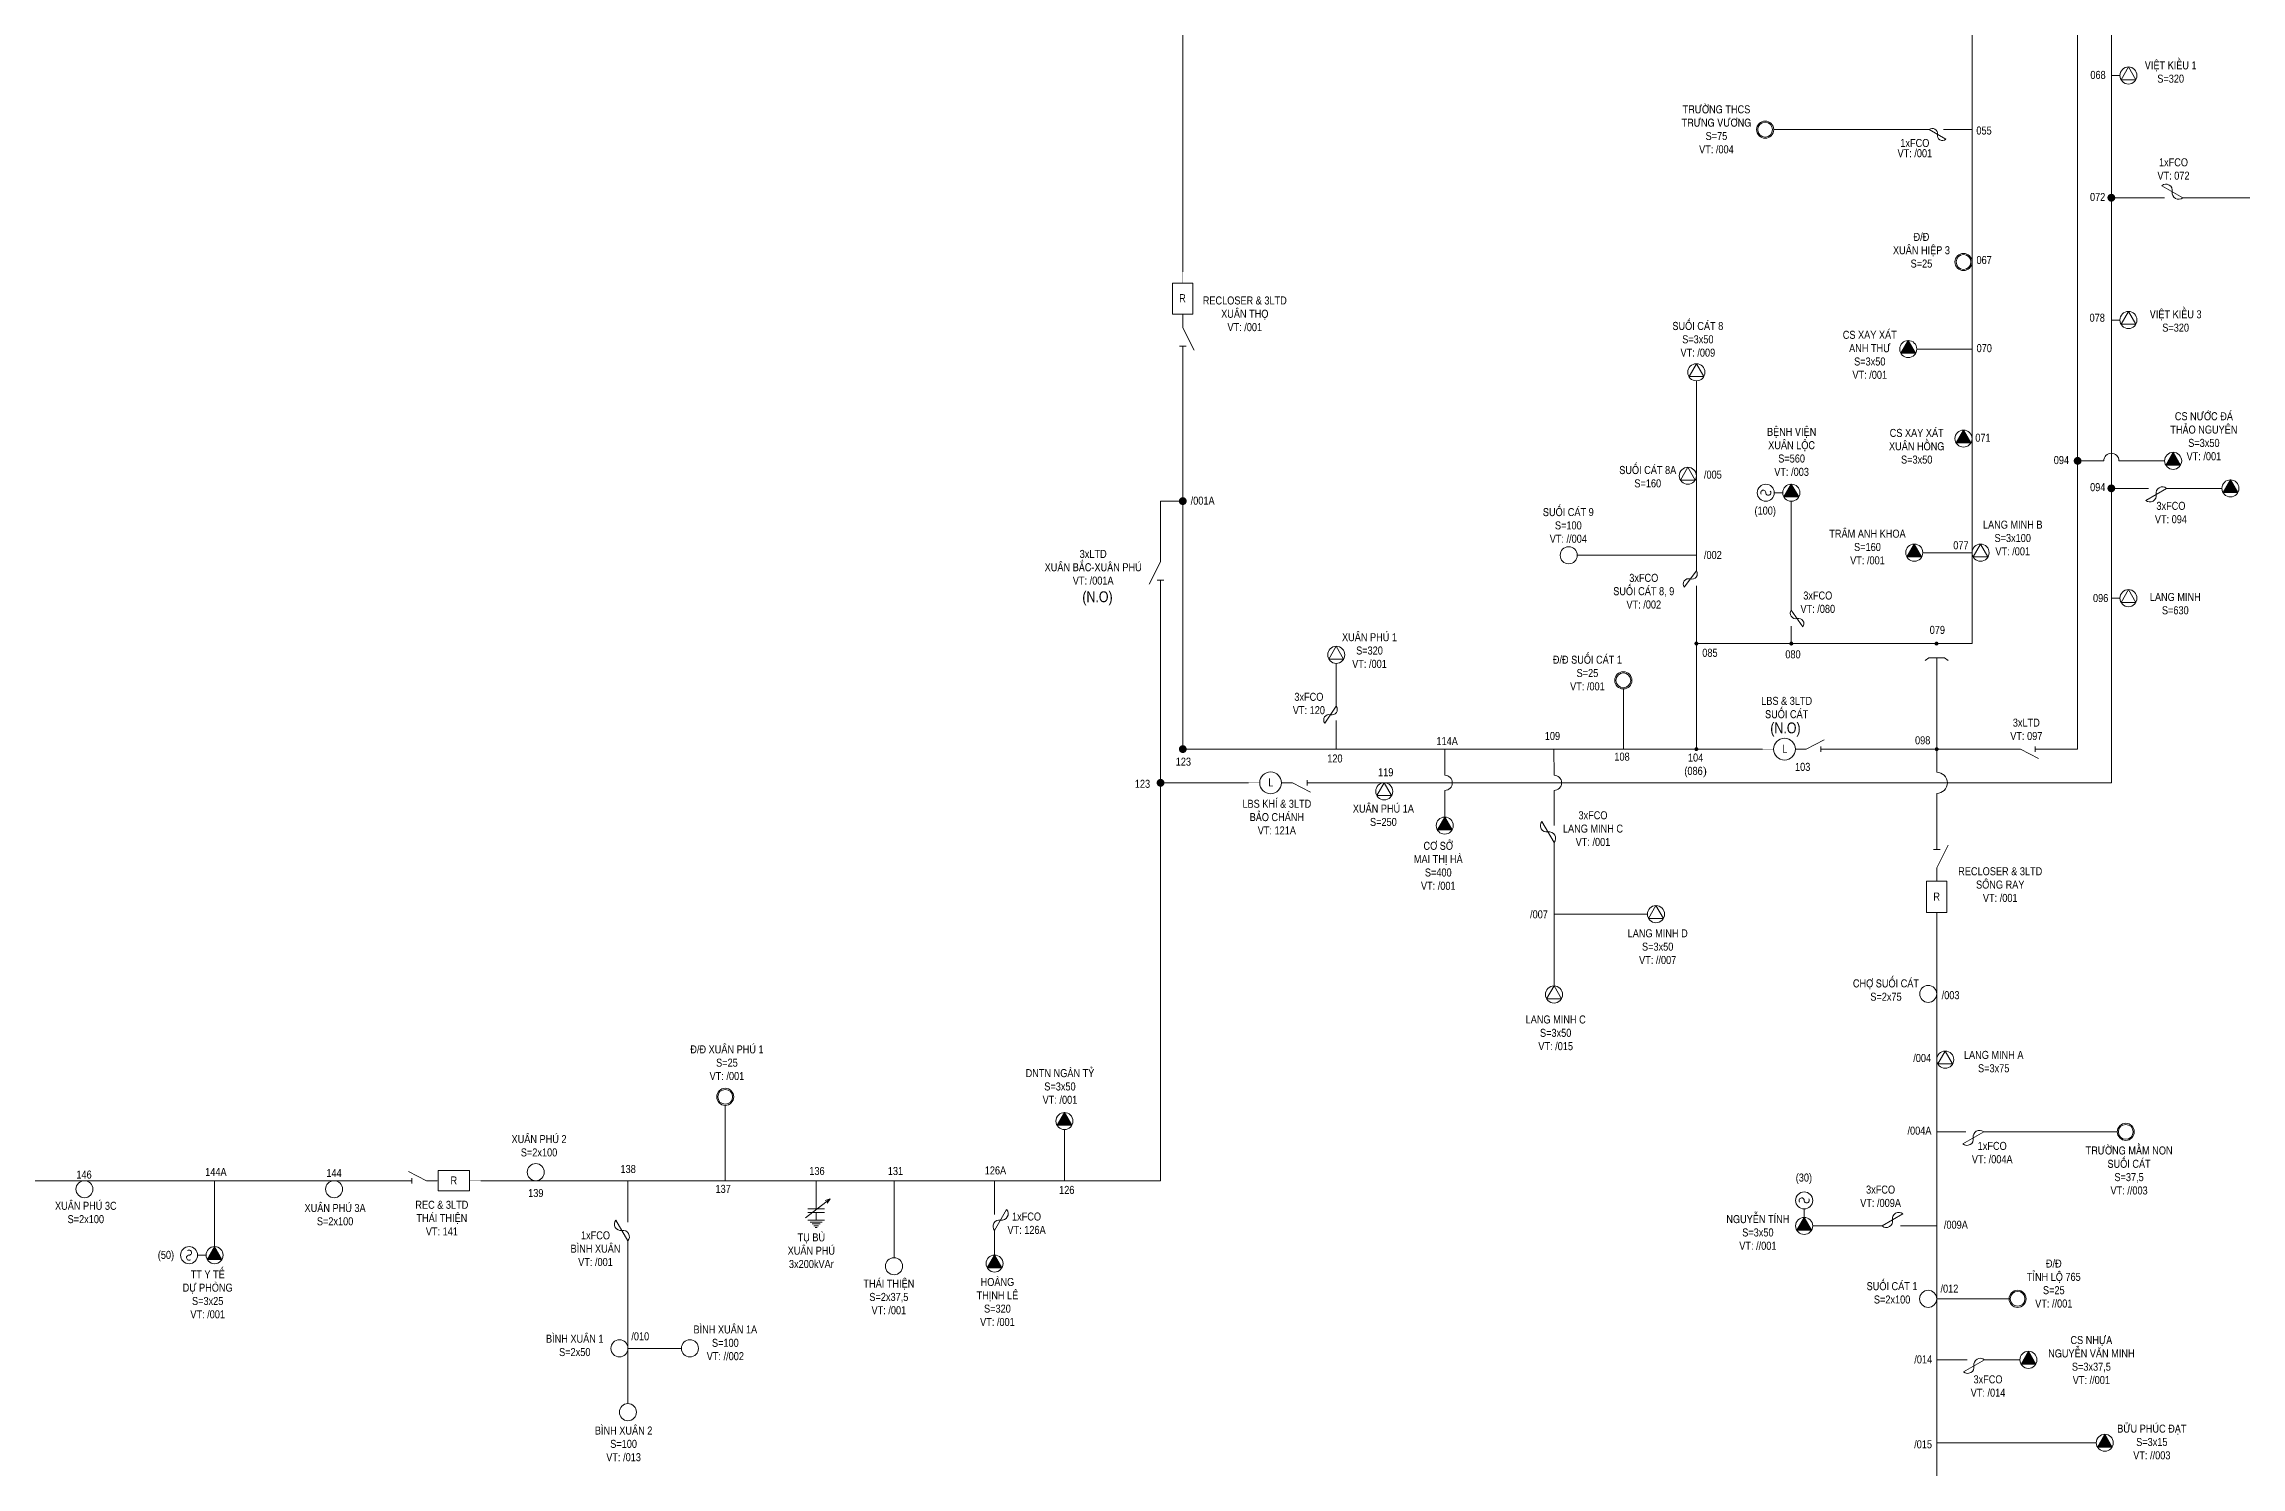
# Model space of a CAD drawing. Header units: inches. Extents: x 3694 to 9715, y -885 to 919.
# Drawn here: x 5783 to 6362, y -372 to 3 of the extents above; entities that cross this region are included whole.
import ezdxf
from ezdxf.enums import TextEntityAlignment as Align

# ---------------------------------------------------------------- set-up
doc = ezdxf.new("R2010")
doc.units = ezdxf.units.IN
doc.header["$LTSCALE"] = 0.2
doc.header["$MEASUREMENT"] = 0
doc.layers.get('0').update_dxf_attribs({"lineweight": 5})
for name, color, linetype, lineweight in [('Day 22kV', 1, 'Continuous', 13), ('TBA', 5, 'Continuous', 9), ('Text', 7, 'Continuous', 9), ('Thiet bi', 3, 'Continuous', 9), ('Tuyen 475', 6, 'Continuous', 13), ('Tuyen 477', 5, 'Continuous', 13), ('Tuyen 480', 1, 'Continuous', 13)]:
    doc.layers.add(name, color=color, linetype=linetype, lineweight=lineweight)
doc.styles.add('V-H-C', font='VHELVCN_0.TTF')
doc.styles.add('V-H-C-B', font='VHELVCB_0.TTF')

# ---------------------------------------------------------------- blocks, each defined once
blk = doc.blocks.new('TBA 1P')
at = {"color": 0}
blk.add_circle((0, 0.8), 0.8, dxfattribs=at)
blk = doc.blocks.new('TBA 3P')
at = {"color": 0}
blk.add_lwpolyline([(0, 1.6, 0, 1.39, 0), (0, 0.4, 0, 0, 0)], format="xyseb", dxfattribs=at)
blk.add_lwpolyline([(-0.69, 0.4), (0.69, 0.4), (0, 1.6)], close=True, dxfattribs=at)
blk.add_circle((0, 0.8), 0.8, dxfattribs=at)
blk = doc.blocks.new('FCO')
at = {"color": 0}
blk.add_lwpolyline([(0, 0, 0.707499), (0.8, 0.8, -0.707499), (1.6, 1.6, -5.301682)], format="xyb", dxfattribs=at)
blk.add_lwpolyline([(0, 0), (1.6, 1.6)], dxfattribs=at)
blk = doc.blocks.new('ALTD')
at = {"color": 0}
for points in [[(3.38, 1.08), (1.27, 0), (0, 0)], [(2.99, 0.31), (2.99, -0.31)], [(2.99, 0), (4.73, 0)]]:
    blk.add_lwpolyline(points, dxfattribs=at)

msp = doc.modelspace()

# ---------------------------------------------------------------- linework, layer by layer
at = {"layer": 'Day 22kV'}
msp.add_line((6327.74, -69.36), (6329.99, -69.36), dxfattribs=at)
at = {"layer": 'TBA', "color": 6}
msp.add_line((6246.84, -303.55), (6246.84, -305.78), dxfattribs=at)
at = {"layer": 'TBA'}
for points in [[(6332.24, -2.68), (6330.29, -6.05), (6334.18, -6.05)], [(6332.24, -67.12), (6330.29, -70.49), (6334.18, -70.49)], [(6332.24, -140.38), (6330.29, -143.76), (6334.18, -143.76)], [(6136.26, -191.29), (6134.32, -194.66), (6138.21, -194.66)], [(6207.82, -223.64), (6205.88, -227.01), (6209.77, -227.01)], [(6180.97, -244.8), (6179.02, -248.17), (6182.92, -248.17)]]:
    msp.add_lwpolyline(points, close=True, dxfattribs=at)
at = {"layer": 'TBA', "color": 1}
for points, elevation in [([(6218.46, -80.88), (6216.52, -84.25), (6220.41, -84.25)], -0.29), ([(6216.22, -108.15), (6214.27, -111.52), (6218.16, -111.52)], -0.29), ([(6293.31, -128.4), (6291.36, -131.77), (6295.25, -131.77)], -0.31), ([(6123.63, -155.31), (6121.68, -158.69), (6125.57, -158.69)], -1.5)]:
    msp.add_lwpolyline(points, close=True, dxfattribs=dict(at, elevation=elevation))
at = {"layer": 'TBA', "color": 6}
msp.add_lwpolyline([(6284, -261.97), (6282.05, -265.34), (6285.95, -265.34)], close=True, dxfattribs=at)
at = {"layer": 'TBA', "ltscale": 2}
for centre in [(6332.24, -4.93), (6332.24, -69.36), (6332.24, -142.63), (6136.26, -193.53), (6207.82, -225.89), (6180.97, -247.05)]:
    msp.add_circle(centre, 2.25, dxfattribs=at)
at = {"layer": 'TBA', "color": 1}
for centre, radius in [((6236.57, -19.2), 2.25), ((6236.57, -19.2), 1.95), ((6288.81, -54.07, -0.21), 2.25), ((6288.81, -54.07, -0.21), 1.95), ((6199.23, -164.29, -0.56), 2.25), ((6199.23, -164.29, -0.56), 1.95)]:
    msp.add_circle(centre, radius, dxfattribs=at)
at = {"layer": 'TBA', "color": 1, "ltscale": 2}
for centre in [(6218.46, -83.13, -0.29), (6216.22, -110.39, -0.29), (6293.31, -130.65, -0.31), (6123.63, -157.56, -1.5)]:
    msp.add_circle(centre, 2.25, dxfattribs=at)
at = {"layer": 'TBA', "color": 6, "ltscale": 2}
msp.add_circle((6284, -264.22), 2.25, dxfattribs=at)
at = {"layer": 'TBA'}
for radius in [2.25, 1.95]:
    msp.add_circle((5962.72, -274.01, -1), radius, dxfattribs=at)
at = {"layer": 'TBA', "color": 6}
for centre, radius in [((6331.54, -283.24), 2.25), ((6331.54, -283.24), 1.95), ((6303.05, -327.22), 2.25), ((6303.05, -327.22), 1.95)]:
    msp.add_circle(centre, radius, dxfattribs=at)
at = {"layer": 'Thiet bi', "color": 1}
msp.add_line((6241.22, -114.85, -0.29), (6238.98, -114.85, -0.29), dxfattribs=at)
at = {"layer": 'Thiet bi', "color": 5}
for p, q in [((5983.88, -305.87), (5990.33, -300.91)), ((5990.33, -300.91), (5989.03, -301.36)), ((5990.33, -300.91), (5989.56, -302.05))]:
    msp.add_line(p, q, dxfattribs=at)
at = {"layer": 'Thiet bi'}
msp.add_line((5826.01, -315.72), (5823.78, -315.72), dxfattribs=at)
at = {"layer": 'Thiet bi', "color": 1, "elevation": -0.98}
for points in [[(6083.22, -56.69, 0.1, 0.1, 0), (6083.22, -59.63, 0.5, 0.5, 0)], [(6083.22, -67.84, 0.1, 0.1, 0), (6083.22, -70.78, 0.5, 0.5, 0)]]:
    msp.add_lwpolyline(points, format="xyseb", dxfattribs=at)
at = {"layer": 'Thiet bi', "color": 1, "lineweight": 20, "ltscale": 10, "elevation": -0.98}
msp.add_lwpolyline([(6085.89, -59.63), (6085.89, -67.84), (6080.54, -67.84), (6080.54, -59.63), (6085.89, -59.63)], dxfattribs=at)
at = {"layer": 'Thiet bi', "color": 1, "elevation": -0.29}
msp.add_lwpolyline([(6243.46, -154.6), (6243.46, -149.99)], dxfattribs=at)
at = {"layer": 'Thiet bi', "elevation": -1.64}
for points in [[(6235.86, -182.41, 0.1, 0.1, 0), (6238.8, -182.41, 0.5, 0.5, 0)], [(6244.55, -182.41, 0.1, 0.1, 0), (6247.49, -182.41, 0.5, 0.5, 0)]]:
    msp.add_lwpolyline(points, format="xyseb", dxfattribs=at)
at = {"layer": 'Thiet bi', "color": 5, "elevation": -1}
for points in [[(6100.52, -191.29, 0.1, 0.1, 0), (6103.46, -191.29, 0.5, 0.5, 0)], [(6109.21, -191.29, 0.1, 0.1, 0), (6112.15, -191.29, 0.5, 0.5, 0)]]:
    msp.add_lwpolyline(points, format="xyseb", dxfattribs=at)
at = {"layer": 'Thiet bi', "color": 6}
msp.add_lwpolyline([(6281.75, -214.29, 0.1, 0.1, 0), (6281.75, -217.23, 0.5, 0.5, 0)], format="xyseb", dxfattribs=at)
at = {"layer": 'Thiet bi', "color": 6, "lineweight": 20, "ltscale": 10}
msp.add_lwpolyline([(6284.43, -217.23), (6284.43, -225.44), (6279.07, -225.44), (6279.07, -217.23), (6284.43, -217.23)], dxfattribs=at)
at = {"layer": 'Thiet bi', "color": 5, "lineweight": 20, "ltscale": 10}
msp.add_lwpolyline([(5895.38, -298.78), (5887.17, -298.78), (5887.17, -293.43), (5895.38, -293.43), (5895.38, -298.78)], dxfattribs=at)
at = {"layer": 'Thiet bi', "color": 5}
for points in [[(5887.17, -296.11, 0.1, 0.1, 0), (5884.23, -296.11, 0.5, 0.5, 0)], [(5898.32, -296.11, 0.1, 0.1, 0), (5895.38, -296.11, 0.5, 0.5, 0)]]:
    msp.add_lwpolyline(points, format="xyseb", dxfattribs=at)
for points in [[(5984.47, -303.53), (5988.87, -303.53), (5988.87, -303.53)], [(5984.47, -304.52), (5988.87, -304.52), (5988.87, -304.52)], [(5984.47, -306.54), (5988.87, -306.54), (5988.87, -306.54)], [(5986.67, -303.53), (5986.67, -301.72), (5986.67, -301.72)], [(5986.67, -304.52), (5986.67, -306.54), (5986.71, -306.54), (5986.71, -306.52)], [(5985.05, -307.02), (5988.29, -307.02), (5988.29, -307.02)], [(5985.63, -307.5), (5987.71, -307.5), (5987.71, -307.5)], [(5986.08, -307.97), (5987.25, -307.97), (5987.25, -307.97)], [(5986.42, -308.45), (5986.92, -308.45), (5986.92, -308.45)]]:
    msp.add_lwpolyline(points, dxfattribs=at)
at = {"layer": 'Thiet bi', "color": 5, "const_width": 0.146}
msp.add_lwpolyline([(5986.67, -301.65, 1), (5986.67, -301.8, 1), (5986.67, -301.65, 2.414214)], format="xyb", dxfattribs=at)
at = {"layer": 'Thiet bi', "lineweight": 20, "ltscale": 10}
msp.add_circle((6241.68, -182.41, -0.64), 2.87, dxfattribs=at)
at = {"layer": 'Thiet bi', "color": 5, "lineweight": 20, "ltscale": 10}
msp.add_circle((6106.34, -191.29), 2.87, dxfattribs=at)
at = {"layer": 'Thiet bi', "color": 1}
for centre, start, end in [((6236.07, -114.85, -0.29), 0, 218.66212), ((6237.41, -114.85, -0.29), 180, 38.66212)]:
    msp.add_arc(centre, 0.669, start, end, dxfattribs=at)
at = {"layer": 'Thiet bi', "color": 6}
for centre, start, end in [((6246.17, -301.3), 0, 218.66212), ((6247.51, -301.3), 180, 38.66212)]:
    msp.add_arc(centre, 0.669, start, end, dxfattribs=at)
at = {"layer": 'Thiet bi'}
for centre, start, end in [((5821.53, -316.39), 90, 308.66212), ((5821.53, -315.05), 270, 128.66212)]:
    msp.add_arc(centre, 0.669, start, end, dxfattribs=at)
at = {"layer": 'Tuyen 475'}
msp.add_line((6300.96, -182.41, -0.64), (6255.17, -182.41, -0.54), dxfattribs=at)
for points, elevation in [([(6318.86, -99.75), (6318.86, 456.49), (6823.01, 456.49)], -0.64), ([(6318.86, -99.75), (6318.86, -182.41), (6311.58, -182.41)], -0.64), ([(6284.75, -159.03), (6283.83, -158.34), (6279.67, -158.34), (6278.75, -159.03)], -0.6)]:
    msp.add_lwpolyline(points, dxfattribs=dict(at, elevation=elevation))
for points, const_width in [([(6318.86, -105.94, 1), (6318.86, -106.99, 1), (6318.86, -105.94, 2.414214)], 1.01), ([(6282.01, -182.41, 1), (6281.49, -182.41, 1), (6282.01, -182.41, 2.414214)], 0.506)]:
    msp.add_lwpolyline(points, format="xyb", dxfattribs=dict(at, const_width=const_width))
msp.add_lwpolyline([(6341.77, -106.47), (6329.74, -106.47, 1), (6325.74, -106.47), (6318.86, -106.47)], format="xyb", dxfattribs=at)
at = {"layer": 'Tuyen 475', "elevation": -0.6}
msp.add_lwpolyline([(6281.75, -203.95), (6281.75, -194.09, 1), (6281.75, -188.49), (6281.75, -158.34)], format="xyb", dxfattribs=at)
at = {"layer": 'Tuyen 475'}
for points in [[(6281.75, -225.44), (6281.75, -456.41)], [(6281.75, -283.24), (6289.39, -283.24)], [(6294.12, -283.24), (6329.29, -283.24)], [(6267.35, -308.03), (6249.09, -308.03)], [(6281.75, -308.03), (6272.19, -308.03)], [(6281.75, -327.22), (6300.81, -327.22)], [(6289.8, -343.3), (6281.75, -343.3)], [(6303.64, -343.3), (6294.3, -343.3)], [(6323.76, -365.14), (6281.75, -365.14)]]:
    msp.add_lwpolyline(points, dxfattribs=at)
at = {"layer": 'Tuyen 477'}
for p, q in [((6327.74, -4.93), (6329.99, -4.93)), ((6077.36, -142.76, -0.98), (6077.36, -191.29)), ((6327.74, -142.63), (6329.99, -142.63)), ((5937.1, -340.27, -1), (5951.18, -340.27, -1))]:
    msp.add_line(p, q, dxfattribs=at)
for points in [[(6823.01, 447.09), (6327.74, 447.09), (6327.74, -144.43)], [(6341.77, -37.15), (6327.74, -37.15)], [(6346.53, -37.15), (6374.5, -37.15), (6374.5, -37.15)], [(6327.74, -113.71), (6337.55, -113.71)], [(6342.3, -113.71), (6356.86, -113.71)], [(6228.92, -191.29), (6327.74, -191.29), (6327.74, -144.43)], [(5898.32, -296.11), (6077.36, -296.11), (6077.36, -191.29)], [(6077.36, -191.29), (6100.52, -191.29)], [(6228.92, -191.29), (6119.83, -191.29)], [(6052.05, -296.11), (6052.05, -282.64)], [(5876.26, -296.11), (5876.26, -296.11), (5482.74, -296.11)], [(5828.26, -296.11), (5828.26, -313.47)], [(5986.67, -301.72), (5986.67, -301.72), (5986.67, -296.11)]]:
    msp.add_lwpolyline(points, dxfattribs=at)
at = {"layer": 'Tuyen 477', "const_width": 1.01}
for points in [[(6327.74, -36.62, 1), (6327.74, -37.67, 1), (6327.74, -36.62, 2.414214)], [(6327.74, -113.19, 1), (6327.74, -114.23, 1), (6327.74, -113.19, 2.414214)]]:
    msp.add_lwpolyline(points, format="xyb", dxfattribs=at)
at = {"layer": 'Tuyen 477', "const_width": 1.01, "elevation": -0.98}
msp.add_lwpolyline([(6077.36, -190.76, 1), (6077.36, -191.81, 1), (6077.36, -190.76, 2.414214)], format="xyb", dxfattribs=at)
at = {"layer": 'Tuyen 477', "elevation": -1}
for points in [[(5962.72, -296.11), (5962.72, -276.26)], [(5937.1, -296.11), (5937.1, -307.05)], [(6007.17, -296.11), (6007.17, -316.39)], [(6033.65, -296.11), (6033.65, -305.05)], [(5937.1, -311.97), (5937.1, -354.84)], [(6033.65, -309.23), (6033.65, -315.69)]]:
    msp.add_lwpolyline(points, dxfattribs=at)
at = {"layer": 'Tuyen 480'}
for p, q in [((6291.06, 381.85), (6291.06, -119.54, -0.31)), ((6276.5, -77, -0.22), (6291.06, -77, -0.29)), ((6218.46, -135.41, -0.29), (6218.46, -85.38, -0.29)), ((6232.98, -154.6, -0.31), (6218.46, -154.6, -0.38)), ((6199.23, -182.41, -0.56), (6199.23, -166.54, -0.56)), ((6235.86, -182.41, -1.64), (6083.22, -182.41, -0.98)), ((6180.97, -225.89), (6205.58, -225.89))]:
    msp.add_line(p, q, dxfattribs=at)
for points, elevation in [([(6083.22, -56.69), (6083.22, 481.61), (6083.22, 481.61)], -0.98), ([(6083.22, -182.41), (6083.22, -81.13)], -0.98), ([(6077.36, -129.48), (6077.36, -117.08), (6083.22, -117.08)], -0.98), ([(6232.98, -154.6), (6291.06, -154.6), (6291.06, -119.54)], -0.31), ([(6218.46, -131.34), (6187.02, -131.34)], -0.29), ([(6291.06, -130.65), (6278.1, -130.65)], -0.31), ([(6218.46, -182.41), (6218.46, -139.42)], -0.38), ([(6123.63, -171.11), (6123.63, -159.81)], -1.5), ([(6123.63, -182.41), (6123.63, -174.83)], -1.5)]:
    msp.add_lwpolyline(points, dxfattribs=dict(at, elevation=elevation))
for points in [[(6279.73, -19.2), (6238.81, -19.2)], [(6291.06, -19.2), (6283.52, -19.2)], [(6180.97, -206.97), (6180.97, -244.8)], [(6180.97, -206.97), (6180.97, -240.85)]]:
    msp.add_lwpolyline(points, dxfattribs=at)
for points, const_width, elevation in [([(6083.22, -116.55, 1), (6083.22, -117.6, 1), (6083.22, -116.55, 2.414214)], 1.01, -0.98), ([(6218.73, -154.6, 1), (6218.2, -154.6, 1), (6218.73, -154.6, 2.414214)], 0.506, -0.38), ([(6243.73, -154.6, 1), (6243.2, -154.6, 1), (6243.73, -154.6, 2.414214)], 0.506, -0.37), ([(6281.96, -154.6, 1), (6281.44, -154.6, 1), (6281.96, -154.6, 2.414214)], 0.506, -0.27), ([(6083.22, -181.89, 1), (6083.22, -182.93, 1), (6083.22, -181.89, 2.414214)], 1.01, -0.98), ([(6218.73, -182.41, 1), (6218.2, -182.41, 1), (6218.73, -182.41, 2.414214)], 0.506, -0.38)]:
    msp.add_lwpolyline(points, format="xyb", dxfattribs=dict(at, const_width=const_width, elevation=elevation))
at = {"layer": 'Tuyen 480', "ltscale": 20, "elevation": -0.29}
msp.add_lwpolyline([(6243.46, -145.76), (6243.46, -117.1), (6243.46, -117.1)], dxfattribs=at)
at = {"layer": 'Tuyen 480', "elevation": -1.29}
msp.add_lwpolyline([(6152.19, -200.31), (6152.19, -193.29, 1), (6152.19, -189.29), (6152.19, -182.41)], format="xyb", dxfattribs=at)
at = {"layer": 'Tuyen 480'}
msp.add_lwpolyline([(6180.97, -202.51), (6180.97, -193.29, 1), (6180.97, -189.29), (6180.96, -182.41)], format="xyb", dxfattribs=at)

# ---------------------------------------------------------------- block references
at = {"layer": 'TBA', "color": 1, "xscale": 2.809729812779551, "yscale": 2.809729812779551, "zscale": 2.809729812779032}
for name, p in [('TBA 3P', (6274.26, -79.25, -0.22)), ('TBA 3P', (6288.81, -102.85, -0.23)), ('TBA 3P', (6243.46, -117.1, -0.29)), ('TBA 3P', (6275.85, -132.89, -0.31)), ('TBA 1P', (6184.84, -133.59, -0.29)), ('TBA 3P', (6152.19, -204.81, -1.29))]:
    msp.add_blockref(name, p, dxfattribs=at)
at = {"layer": 'TBA', "color": 6, "xscale": 2.809729812779551, "yscale": 2.809729812779551, "zscale": 2.809729812779032}
for name, p in [('TBA 3P', (6344.01, -108.71)), ('TBA 3P', (6246.84, -310.27)), ('TBA 1P', (6279.5, -329.47)), ('TBA 3P', (6326.01, -367.39))]:
    msp.add_blockref(name, p, dxfattribs=at)
at = {"layer": 'TBA', "xscale": 2.809729812779551, "yscale": 2.809729812779551, "zscale": 2.809729812779032}
for name, p in [('TBA 3P', (6359.1, -115.96)), ('TBA 3P', (6052.05, -282.64)), ('TBA 1P', (5912.82, -296.11, -1)), ('TBA 1P', (5793.98, -300.6)), ('TBA 1P', (5859.71, -300.6)), ('TBA 3P', (5828.26, -317.97)), ('TBA 1P', (6007.17, -320.89, -1)), ('TBA 3P', (6033.65, -320.18, -1)), ('TBA 1P', (5934.86, -342.52, -1)), ('TBA 1P', (5953.43, -342.52, -1)), ('TBA 3P', (6305.89, -345.54)), ('TBA 1P', (5937.1, -359.33, -1))]:
    msp.add_blockref(name, p, dxfattribs=at)
at = {"layer": 'TBA', "color": 6, "xscale": 2.809729812779551, "yscale": 2.809729812779551, "zscale": 2.809729812779032, "rotation": 270}
msp.add_blockref('TBA 1P', (6277.27, -246.89), dxfattribs=at)
at = {"layer": 'Thiet bi', "color": 1}
for name, p, xscale, yscale, zscale, rotation in [('FCO', (6279.73, -19.2), -2.247783850223172, 2.247783850223641, 2.247783850223226, 194.9999999999955), ('ALTD', (6083.22, -67.84, -0.98), 2.809729812779551, 2.809729812779551, 2.809729812779032, 270), ('ALTD', (6077.36, -129.48, -0.98), -2.809729812779551, 2.809729812779551, 2.809729812779032, 90), ('FCO', (6218.46, -135.41, -0.29), -2.388270340862263, 2.388270340861709, 2.388270340862177, 98.30142365406202), ('FCO', (6243.46, -145.76, -0.29), 2.388270340862372, 2.388270340861709, 2.388270340862177, 259.2062985263015), ('FCO', (6123.63, -171.11, -1.5), -2.388270340861041, 2.388270340861709, 2.388270340862177, 100.8001774818278), ('FCO', (6180.97, -206.97), 2.809729812778733, 2.809729812777732, 2.809729812779032, 74.99999999998644)]:
    msp.add_blockref(name, p, dxfattribs=dict(at, xscale=xscale, yscale=yscale, zscale=zscale, rotation=rotation))
at = {"layer": 'Thiet bi', "color": 5}
for name, p, xscale, yscale, zscale, rotation in [('FCO', (6346.53, -37.15), -2.809729812778733, 2.809729812779551, 2.809729812779032, 15.00000000001354), ('FCO', (6342.3, -113.71), 2.809729812778733, 2.809729812778642, 2.809729812779032, 164.9999999999864), ('ALTD', (6109.21, -191.29), -2.247783850223641, 2.247783850223641, 2.247783850223226, 180), ('FCO', (5937.1, -311.97, -1), 2.809729812778733, 2.809729812777732, 2.809729812779032, 74.99999999998644), ('FCO', (6033.65, -309.23, -1), -2.809729812778733, 2.809729812779551, 2.809729812779032, 285.0000000000136)]:
    msp.add_blockref(name, p, dxfattribs=dict(at, xscale=xscale, yscale=yscale, zscale=zscale, rotation=rotation))
at = {"layer": 'Thiet bi', "color": 1, "xscale": 2.809729812779551, "yscale": 2.809729812777732, "zscale": 2.809729812779032}
msp.add_blockref('TBA 1P', (6236.74, -117.1, -0.29), dxfattribs=at)
at = {"layer": 'Thiet bi', "xscale": 2.247783850223641, "yscale": 2.247783850223641, "zscale": 2.247783850223226}
msp.add_blockref('ALTD', (6244.55, -182.41, -0.64), dxfattribs=at)
at = {"layer": 'Thiet bi', "color": 6}
for name, p, xscale, yscale, zscale, rotation in [('ALTD', (6300.96, -182.41, -0.64), -2.247783850223641, 2.247783850223641, 2.247783850223226, 180), ('ALTD', (6281.75, -217.23), -2.809729812779551, 2.809729812779551, 2.809729812779032, 270), ('FCO', (6294.12, -283.24), 2.809729812779203, 2.809729812779551, 2.809729812779032, 164.9999999999506), ('FCO', (6267.35, -308.03), 2.809729812778733, 2.809729812779551, 2.809729812779032, 344.9999999999864), ('FCO', (6294.3, -343.3), 2.809729812779203, 2.809729812779551, 2.809729812779032, 164.9999999999506)]:
    msp.add_blockref(name, p, dxfattribs=dict(at, xscale=xscale, yscale=yscale, zscale=zscale, rotation=rotation))
at = {"layer": 'Thiet bi', "color": 5, "xscale": -2.247783850223641, "yscale": 2.247783850223641, "zscale": 2.247783850223226}
msp.add_blockref('ALTD', (5886.88, -296.11), dxfattribs=at)
at = {"layer": 'Thiet bi', "color": 6, "xscale": 2.809729812779551, "yscale": 2.809729812779551, "zscale": 2.809729812779032}
msp.add_blockref('TBA 1P', (6246.84, -303.55), dxfattribs=at)
at = {"layer": 'Thiet bi', "xscale": 2.809729812779551, "yscale": 2.809729812779551, "zscale": 2.809729812779032, "rotation": 270}
msp.add_blockref('TBA 1P', (5819.28, -315.72), dxfattribs=at)

# ---------------------------------------------------------------- texts
at = {"layer": 'Text', "color": 1, "style": 'V-H-C-B'}
for p in [(6060.75, -143.69), (6241.92, -178.24)]:
    msp.add_text('(N.O)', height=2.851, dxfattribs=at).set_placement(p, align=Align.CENTER)
at = {"layer": 'Text', "attachment_point": 5, "style": 'V-H-C'}
for s, insert, char_height, width in [('{\\fVNI-Helve-Condense|b0|i0|c0|p2;068}', (6324.23, -4.8), 2.1073, 7.0464), ('VIEÄT KIEÀU 1\\PS=320', (6343.36, -4.03), 2.1073, 28.1807), ('TRÖÔØNG THCS\\PTRÖNG VÖÔNG\\PS=75\\PVT: /004', (6223.74, -19.13), 2.1073, 28.1807), ('055', (6294.21, -19.45), 2.107, 28.1807), ('1xFCO\\PVT: 072', (6344.1, -29.58), 2.107, 28.1807), ('072', (6324.13, -36.95), 2.107, 7.0464), ('Ñ/Ñ\\PXUAÂN HIEÄP 3\\PS=25', (6277.73, -50.99, -0.21), 2.1073, 28.1807), ('067', (6294.24, -53.56), 2.107, 28.1807), ('RECLOSER & 3LTD\\PXUAÂN THOÏ\\PVT: /001', (6099.54, -67.73, -0.98), 2.1073, 28.1807), ('SUOÁI CAÙT 8\\PS=3x50\\PVT: /009', (6218.85, -74.45, -0.29), 2.1073, 28.1807), ('{\\fVNI-Helve-Condense|b0|i0|c0|p2;078}', (6324.02, -68.77), 2.1073, 7.0464), ('VIEÄT KIEÀU 3\\PS=320', (6344.67, -69.62), 2.1073, 28.1807), ('CS XAY XAÙT\\PANH THÖ\\PS=3x50\\PVT: /001', (6264.12, -78.54, -0.22), 2.1073, 28.1807), ('070', (6294.27, -76.78), 2.107, 28.1807), ('BEÄNH VIEÄN\\PXUAÂN LOÄC\\PS=560\\PVT: /003', (6243.54, -104.1, -0.29), 2.1073, 28.1807), ('CS XAY XAÙT \\PXUAÂN HOÀNG\\PS=3x50', (6276.48, -102.63, -0.23), 2.1073, 28.1807), ('CS NÖÔÙC ÑAÙ\\PTHAÛO NGUYEÂN\\PS=3x50\\PVT: /001', (6352.11, -99.99), 2.1073, 28.1807), ('071', (6293.93, -100.38), 2.107, 28.1807), ('SUOÁI CAÙT 8A\\PS=160', (6205.66, -110.64, -0.29), 2.1073, 28.1807), ('/005', (6222.8, -110.1, -0.29), 2.107, 28.1807), ('{\\fVNI-Helve-Condense|b0|i0|c0|p2;094}', (6314.59, -106.27), 2.1073, 7.0464), ('{\\fVNI-Helve-Condense|b0|i0|c0|p2;094}', (6324.16, -113.4), 2.1073, 7.0464), ('/001A', (6088.44, -116.96, 0.02), 2.107, 28.1807), ('SUOÁI CAÙT 9\\PS=100\\PVT: //004', (6184.74, -123.48, -0.29), 2.1073, 28.1807), ('(100)', (6236.59, -119.88, -0.29), 2.107, 28.1807), ('3xFCO\\PVT: 094', (6343.43, -120.09), 2.107, 40.543), ('TRAÂM ANH KHOA\\PS=160\\PVT: /001', (6263.52, -129.17, -0.31), 2.1073, 28.1807), ('LANG MINH B\\PS=3x100\\PVT: /001', (6301.77, -126.8, -0.31), 2.1073, 28.1807), ('3xLTD\\PXUAÂN BAÉC-XUAÂN PHUÙ\\PVT: /001A', (6059.62, -134.51), 2.1073, 28.1807), ('/002', (6222.8, -131.27, -0.29), 2.107, 28.1807), ('077', (6288.13, -128.71, -0.05), 2.107, 7.0464), ('3xFCO\\PSUOÁI CAÙT 8, 9\\PVT: /002', (6204.61, -140.81, -0.29), 2.1073, 28.1807), ('3xFCO\\PVT: /080', (6250.43, -143.71, -0.29), 2.107, 28.1807), ('{\\fVNI-Helve-Condense|b0|i0|c0|p2;096}', (6324.92, -142.62), 2.1073, 7.0464), ('LANG MINH\\PS=630', (6344.58, -144.09), 2.107, 28.1807), ('079', (6281.92, -151.01, -0.27), 2.107, 28.1807), ('XUAÂN PHUÙ 1\\PS=320\\PVT: /001', (6132.38, -156.44, -0.29), 2.1073, 28.1807), ('085', (6222.03, -157.04), 2.107, 28.1807), ('Ñ/Ñ SUOÁI CAÙT 1\\PS=25\\PVT: /001', (6189.77, -162.37, -0.56), 2.1073, 28.1807), ('080', (6243.9, -157.44), 2.107, 28.1807), ('3xFCO\\PVT: 120', (6116.42, -170.4, -1.5), 2.107, 28.1807), ('LBS & 3LTD\\PSUOÁI CAÙT', (6242.24, -171.47, -0.64), 2.107, 28.1807), ('114A', (6152.83, -180.3, -2.3), 2.107, 28.1807), ('109', (6180.56, -178.95, -1), 2.107, 28.1807), ('{\\fVNI-Helve-Condense|b0|i0|c0|p2;098}', (6278.06, -180.09, -0.27), 2.1073, 28.1807), ('3xLTD\\PVT: 097', (6305.35, -177.2, -0.64), 2.107, 28.1807), ('{\\fVNI-Helve-Condense|b0|i0|c0|p2;123}', (6083.37, -185.73, -1), 2.1073, 28.1807), ('120', (6123.27, -184.88, -1), 2.107, 28.1807), ('{\\fVNI-Helve-Condense|b0|i0|c0|p2;108}', (6198.88, -184.41, -0.56), 2.1073, 28.1807), ('104\\P(086{\\fTimes New Roman|b0|i0|c0|p18;)}', (6218.25, -186.72), 2.1073, 28.1807), ('{\\fVNI-Helve-Condense|b0|i0|c0|p2;123}', (6072.6, -191.55, -0.98), 2.1073, 28.1807), ('119', (6136.66, -188.51, -1.57), 2.107, 28.1807), ('103', (6246.45, -187.09, -0.27), 2.107, 28.1807), ('LBS KHÍ & 3LTD\\PBAÛO CHAÙNH\\PVT: 121A', (6107.98, -200.31), 2.1073, 28.1807), ('XUAÂN PHUÙ 1A\\PS=250', (6136.04, -199.85, -0.29), 2.1073, 28.1807), ('3xFCO\\PLANG MINH C\\PVT: /001', (6191.23, -203.36), 2.1073, 28.1807), ('CÔ SÔÛ\\PMAI THÒ HAØ\\PS=400\\PVT: /001', (6150.49, -213.16, -1.29), 2.1073, 28.1807), ('RECLOSER & 3LTD\\PSOÂNG RAY\\PVT: /001', (6298.48, -218.11), 2.1073, 40.543), ('/007', (6177.01, -225.94, -1), 2.107, 28.1807), ('LANG MINH D\\PS=3x50\\PVT: //007', (6208.27, -234.46), 2.1073, 28.1807), ('CHÔÏ SUOÁI CAÙT\\PS=2x75', (6268.39, -245.89), 2.1073, 28.1807), ('/003', (6285.4, -247.24), 2.107, 28.1807), ('LANG MINH C\\PS=3x50\\PVT: /015', (6181.41, -257.16), 2.1073, 28.1807), ('Ñ/Ñ XUAÂN PHUÙ 1\\PS=25\\PVT: /001', (5963.17, -265.03, -1), 2.1073, 28.1807), ('DNTN NGAØN TYÛ\\PS=3x50\\PVT: /001', (6050.87, -271.29), 2.1073, 28.1807), ('/004', (6277.92, -263.8), 2.107, 28.1807), ('LANG MINH A\\PS=3x75', (6296.76, -264.74), 2.1073, 28.1807), ('/004A', (6277.21, -282.93), 2.107, 28.1807), ('XUAÂN PHUÙ 2\\PS=2x100', (5913.69, -286.91, -1), 2.1073, 28.1807), ('1xFCO\\PVT: /004A', (6296.37, -288.71), 2.107, 28.1807), ('TRÖÔØNG MAÀM NON\\PSUOÁI CAÙT\\PS=37,5\\PVT: //003', (6332.41, -293.42, -1), 2.1073, 28.1807), ('146', (5793.88, -294.51), 2.107, 28.1807), ('144A', (5828.59, -293.79), 2.107, 28.1807), ('144', (5859.71, -294.08, 1), 2.107, 28.1807), ('138', (5937.16, -293.04, -1), 2.107, 28.1807), ('136', (5986.88, -293.56, -1), 2.107, 28.1807), ('{\\fVNI-Helve-Condense|b0|i0|c0|p2;131}', (6007.55, -293.56, -1), 2.1073, 28.1807), ('126A', (6033.88, -293.41, -1), 2.107, 28.1807), ('(30)', (6246.78, -295.6), 2.107, 28.1807), ('{\\fVNI-Helve-Condense|b0|i0|c0|p2;139}', (5912.84, -299.37, -1), 2.1073, 28.1807), ('{\\fVNI-Helve-Condense|b0|i0|c0|p2;137}', (5962.18, -298.27, -1), 2.1073, 28.1807), ('126', (6052.66, -298.55), 2.107, 28.1807), ('3xFCO\\PVT: /009A', (6266.97, -300.22), 2.107, 28.1807), ('XUAÂN PHUÙ 3C\\PS=2x100', (5794.34, -304.49), 2.1073, 60.3868), ('XUAÂN PHUÙ 3A\\PS=2x100', (5859.98, -305.06, 2), 2.1073, 28.1807), ('REC & 3LTD\\PTHAÙI THIEÄN\\PVT: 141', (5888.1, -305.96), 2.1073, 28.1807), ('1xFCO\\PVT: 126A', (6042.07, -307.32, -1), 2.107, 28.1807), ('NGUYEÃN TÍNH\\PS=3x50\\PVT: //001', (6234.66, -309.75), 2.1073, 28.1807), ('/009A', (6286.8, -307.72), 2.107, 28.1807), ('1xFCO\\PBÌNH XUAÂN\\PVT: /001', (5928.56, -314.03, -1), 2.107, 28.1807), ('TUÏ BUØ \\PXUAÂN PHUÙ\\P3x200kVAr', (5985.4, -314.56), 2.107, 28.1807), ('(50)', (5815.44, -315.97), 2.107, 28.1807), ('Ñ/Ñ\\PTÆNH LOÄ 765\\PS=25\\PVT: //001', (6312.58, -323.21), 2.1073, 28.1807), ('TT Y TEÁ\\PDÖÏ PHOØNG\\PS=3x25\\PVT: /001', (5826.43, -326.05), 2.107, 28.1807), ('THAÙI THIEÄN\\PS=2x37,5\\PVT: /001', (6005.81, -326.74, -1), 2.1073, 28.1807), ('HOAØNG\\PTHÒNH LEÂ\\PS=320\\PVT: /001', (6034.4, -328.07, -1), 2.107, 28.1807), ('SUOÁI CAÙT 1\\PS=2x100', (6270, -325.66), 2.1073, 28.1807), ('/012', (6285.09, -324.56), 2.107, 28.1807), ('BÌNH XUAÂN 1A\\PS=100\\PVT: //002', (5962.75, -338.83, -1), 2.1073, 28.1807), ('BÌNH XUAÂN 1\\PS=2x50', (5923.1, -339.51, -1), 2.1073, 28.1807), ('/010', (5940.34, -337.12, -1), 2.107, 28.1807), ('CS NHÖÏA\\PNGUYEÃN VAÊN MINH\\PS=3x37,5\\PVT: //001', (6322.48, -343.37), 2.1073, 28.1807), ('/014', (6278.2, -343.2), 2.107, 28.1807), ('3xFCO\\PVT: /014', (6295.26, -350.21), 2.107, 28.1807), ('BÌNH XUAÂN 2\\PS=100\\PVT: /013', (5935.96, -365.45, -1), 2.1073, 28.1807), ('/015', (6278.17, -365.56), 2.107, 28.1807), ('BÖÛU PHUÙC ÑAÏT\\PS=3x15\\PVT: //003', (6338.4, -364.95), 2.1073, 28.1807)]:
    msp.add_mtext(s, dxfattribs=dict(at, insert=insert, char_height=char_height, width=width))
at = {"layer": 'Text', "insert": (6275.99, -24.08), "char_height": 2.107, "width": 28.1807, "attachment_point": 5, "line_spacing_factor": 0.768757, "style": 'V-H-C'}
msp.add_mtext('1xFCO\\PVT: /001', dxfattribs=at)
at = {"layer": 'Thiet bi', "color": 1, "insert": (6083.13, -63.6, -0.98), "char_height": 2.11, "width": 28.1807, "attachment_point": 5, "style": 'V-H-C'}
msp.add_mtext('R', dxfattribs=at)
at = {"layer": 'Thiet bi', "insert": (6241.73, -182.31, -1.64), "char_height": 2.11, "width": 28.1807, "attachment_point": 5, "style": 'V-H-C'}
msp.add_mtext('L', dxfattribs=at)
at = {"layer": 'Thiet bi', "color": 5, "char_height": 2.11, "width": 28.1807, "attachment_point": 5, "style": 'V-H-C'}
for s, insert in [('L', (6106.39, -191.18, -1)), ('R', (5891.26, -296.04))]:
    msp.add_mtext(s, dxfattribs=dict(at, insert=insert))
at = {"layer": 'Thiet bi', "color": 6, "insert": (6281.74, -221.26), "char_height": 2.11, "width": 28.1807, "attachment_point": 5, "style": 'V-H-C'}
msp.add_mtext('R', dxfattribs=at)

doc.saveas('drawing.dxf')
